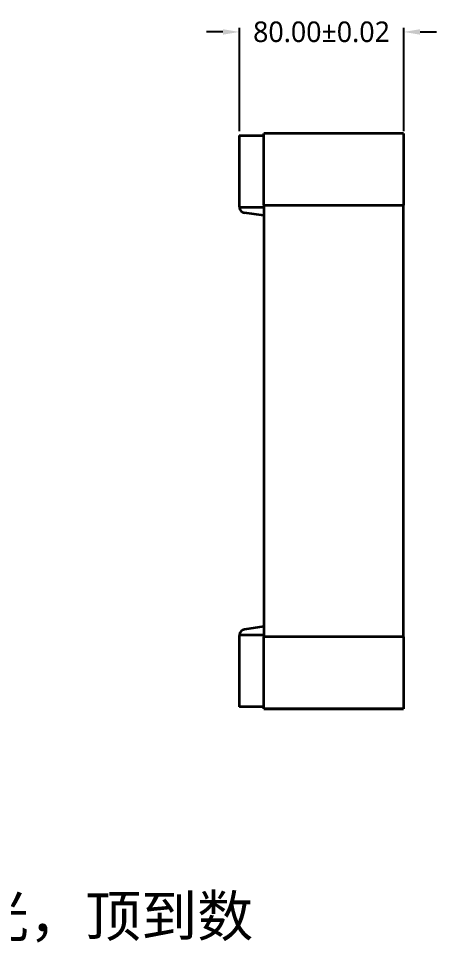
# Model space of a CAD drawing. Header units: millimetres. Extents: x 407 to 1497, y 463 to 1487.
# Drawn here: x 784.4 to 987.9, y 462.7 to 912.3 of the extents above; entities that cross this region are included whole.
import ezdxf

# ---------------------------------------------------------------- set-up
doc = ezdxf.new("R2010")
doc.units = ezdxf.units.MM
doc.layers.add('1', color=7, linetype='Continuous', true_color=0xffffff)
doc.layers.add('core', color=7, linetype='Continuous', lineweight=20)
doc.layers.add('dim', color=82, linetype='Continuous', lineweight=9)
doc.styles.get("Standard").update_dxf_attribs({"font": ''})
doc.styles.get('Standard').set_extended_font_data('Microsoft YaHei')
doc.dimstyles.get("Standard").update_dxf_attribs({"dimscale": 4, "dimtxt": 0.18, "dimasz": 0.18, "dimexe": 0.18, "dimexo": 0.0625, "dimgap": 0.09, "dimtad": 0, "dimzin": 0, "dimdsep": 46, "dimtxsty": 'Standard', "dimcen": 0.09, "dimadec": 0, "dimazin": 0, "dimtfac": 1, "dimtofl": 0, "dimtmove": 0, "dimatfit": 3, "dimfxl": 0, "dimtolj": 1, "dimtzin": 0, "dimarcsym": 0})

# ---------------------------------------------------------------- blocks, each defined once
blk = doc.blocks.new('*D7')
at = {"layer": 'Defpoints', "color": 0, "lineweight": 18, "transparency": 16777216}
for p in [(971.94, 905.69), (891.94, 855.37), (971.94, 855.37)]:
    blk.add_point(p, dxfattribs=at)
at = {"layer": 'dim', "color": 0, "lineweight": -2, "transparency": 16777216}
for p, q in [((883.94, 905.69), (875.94, 905.69)), ((891.94, 857.37), (891.94, 907.69)), ((971.94, 857.37), (971.94, 907.69)), ((979.94, 905.69), (987.94, 905.69))]:
    blk.add_line(p, q, dxfattribs=at)
at = {"layer": 'dim', "color": 0, "lineweight": 18, "transparency": 16777216}
for points in [[(883.94, 907.02), (883.94, 904.36), (891.94, 905.69)], [(979.94, 907.02), (979.94, 904.36), (971.94, 905.69)]]:
    blk.add_solid(points, dxfattribs=at)
at = {"layer": 'dim', "color": 0, "lineweight": 18, "transparency": 16777216, "insert": (931.94, 905.69), "char_height": 10, "attachment_point": 5, "bg_fill": 3, "box_fill_scale": 1.1, "bg_fill_color": 256, "bg_fill_true_color": 13158600, "bg_fill_transparency": 0}
blk.add_mtext('\\A1;80.00±0.02', dxfattribs=at)

msp = doc.modelspace()

# ---------------------------------------------------------------- linework, layer by layer
at = {"layer": '1', "color": 7, "linetype": 'Continuous', "lineweight": 35}
for p, q in [((891.939, 820.663), (891.939, 855.367)), ((891.952, 855.368), (903.939, 855.368)), ((891.953, 855.368), (903.939, 855.368)), ((903.939, 821.368), (903.939, 856.368)), ((971.939, 856.368), (903.939, 856.368)), ((971.939, 856.368), (971.939, 821.368)), ((972.041, 837.368), (971.938, 837.368)), ((972.04, 837.318), (971.938, 837.318)), ((903.939, 820.368), (891.953, 820.368)), ((903.939, 821.368), (903.939, 611.368)), ((903.939, 821.368), (971.939, 821.368)), ((971.939, 611.368), (971.939, 821.368)), ((903.939, 816.368), (894.521, 817.692)), ((903.939, 616.368), (894.521, 615.045)), ((891.939, 577.369), (891.939, 612.074)), ((891.953, 612.368), (903.939, 612.368)), ((903.939, 576.368), (903.939, 611.368)), ((971.939, 611.368), (903.939, 611.368)), ((972.041, 609.368), (971.938, 609.368)), ((972.04, 609.318), (971.938, 609.318)), ((971.939, 611.368), (971.939, 576.368)), ((903.939, 577.368), (891.952, 577.368)), ((903.939, 577.368), (891.953, 577.368)), ((903.939, 576.368), (971.939, 576.368)), ((971.939, 576.368), (903.939, 576.368))]:
    msp.add_line(p, q, dxfattribs=at)
for centre, start, end in [((894.939, 820.663), 185.63073, 262), ((894.939, 612.074), 98, 174.36927)]:
    msp.add_arc(centre, 3, start, end, dxfattribs=at)
for points in [[(891.953, 855.368), (891.943, 855.368), (891.939, 855.368), (891.939, 855.367)], [(891.939, 820.663), (891.939, 820.564), (891.944, 820.465), (891.953, 820.368)], [(891.953, 612.368), (891.943, 612.27), (891.939, 612.172), (891.939, 612.074)], [(891.939, 577.369), (891.939, 577.369), (891.944, 577.368), (891.953, 577.368)]]:
    msp.add_open_spline(points, degree=3, dxfattribs=at)

# ---------------------------------------------------------------- texts
at = {"layer": 'core', "lineweight": 18, "insert": (498.187, 485.621), "char_height": 20, "attachment_point": 1}
msp.add_mtext_dynamic_manual_height_columns('外形小0.15mm，底见光，顶到数', width=727.49241, gutter_width=1, heights=[0], dxfattribs=at)

# ---------------------------------------------------------------- next in the draw order: dimensions: what is measured, and where the dimension line sits
at = {"layer": 'dim', "lineweight": 18}
dim = msp.add_linear_dim(base=(971.939, 905.689), p1=(891.939, 855.367), p2=(971.939, 855.367), dimstyle='Standard', override={"dimtxt": 2.5, "dimasz": 2, "dimexe": 0.49975, "dimexo": 0.49975, "dimgap": 0.49975, "dimtol": 1, "dimlim": 0, "dimtp": 0.02, "dimtm": 0.02, "dimtfac": 1, "dimtdec": 2, "dimtolj": 1}, dxfattribs=at)
dim.commit()
dim.dimension.update_dxf_attribs({"geometry": '*D7', "text_midpoint": (931.939, 905.689)})

doc.saveas('drawing.dxf')
